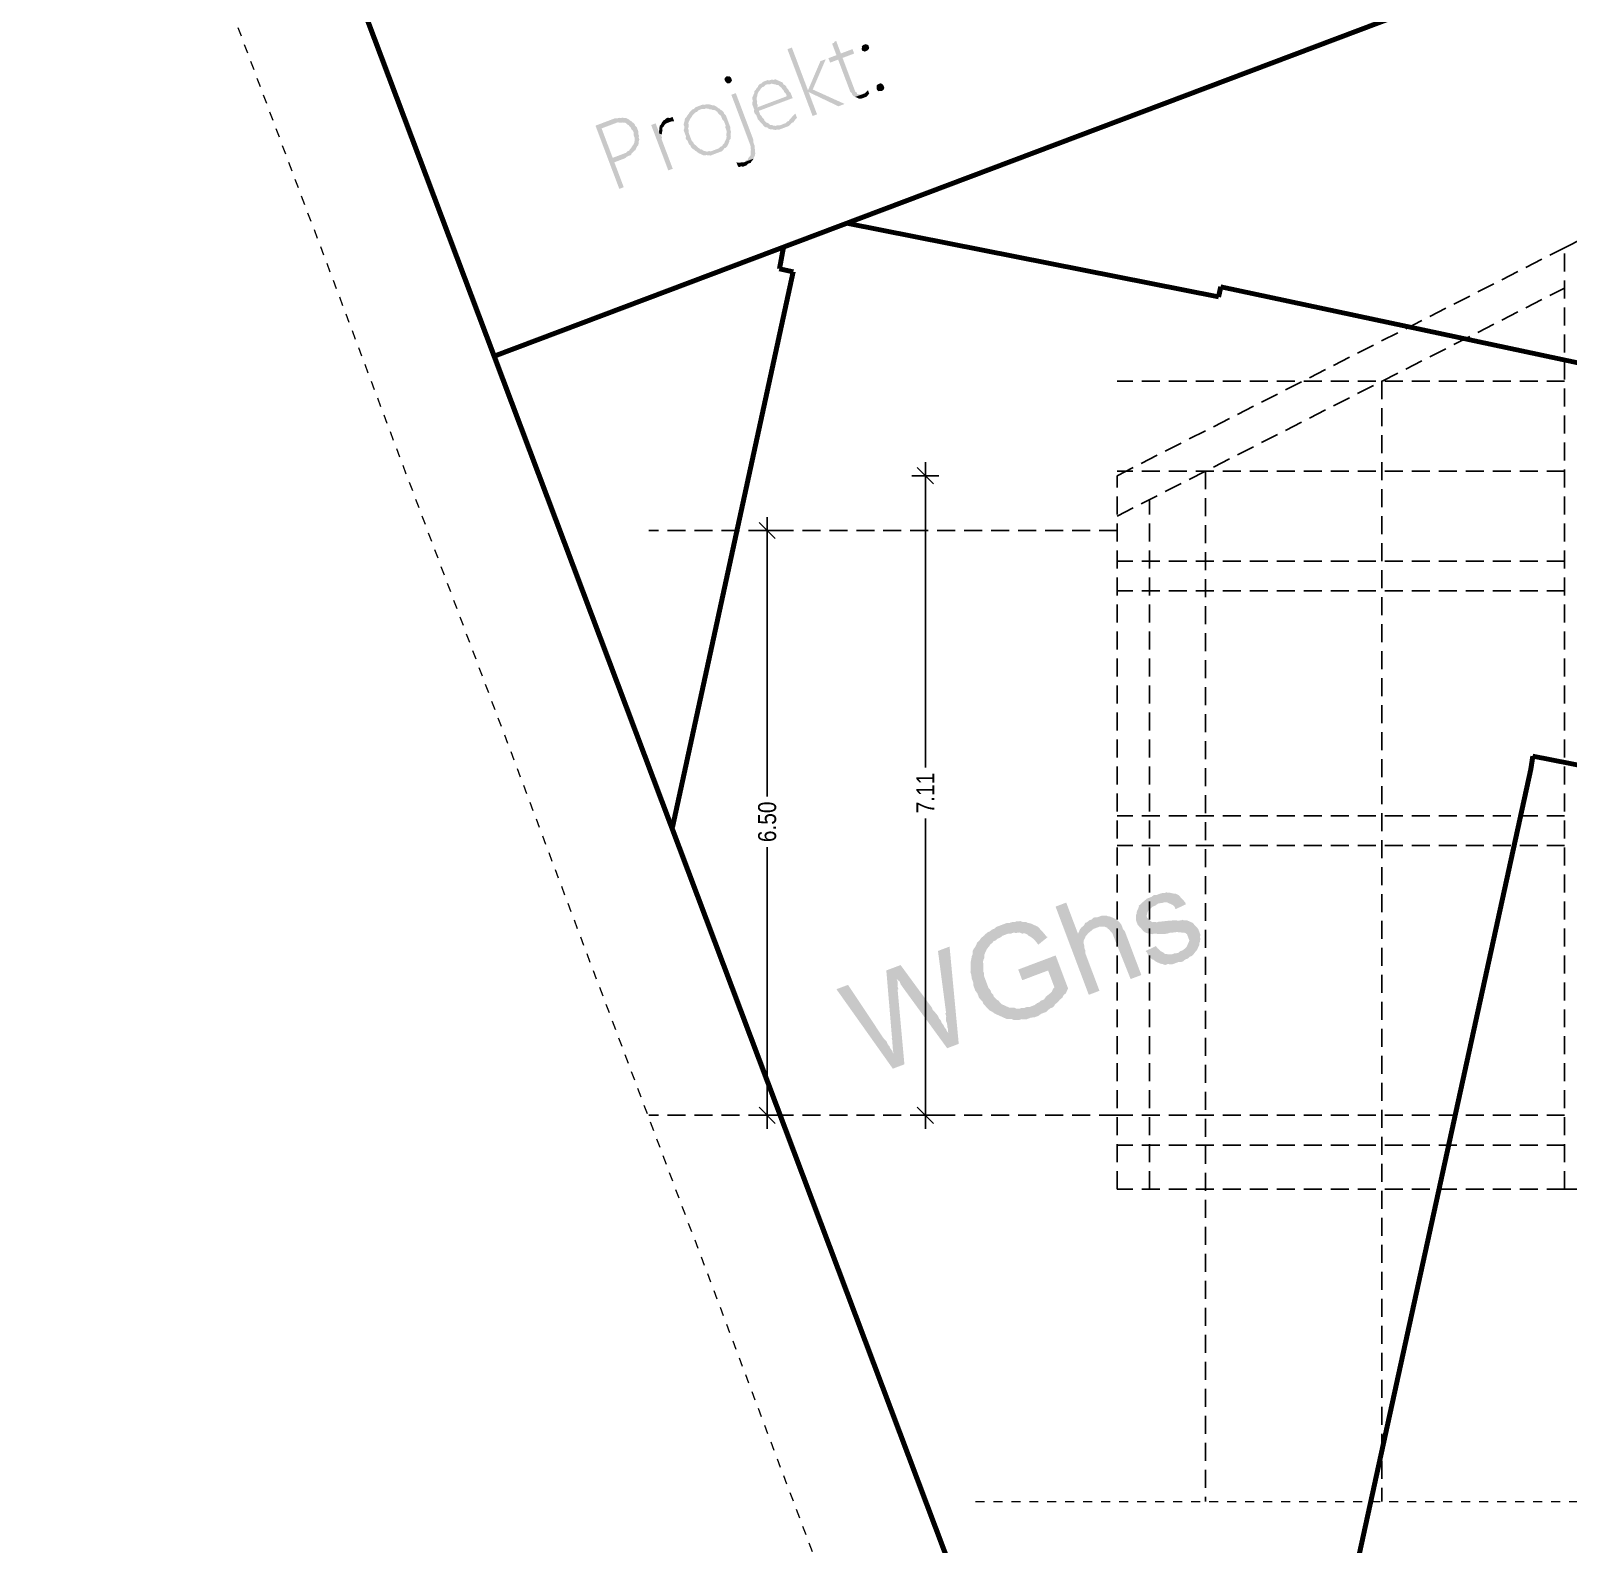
# Model space of a CAD drawing. Header units: metres. Extents: x -47 to 309, y -25 to 105.
# Drawn here: x 104.8 to 121.89, y 51.2 to 68.02 of the extents above; entities that cross this region are included whole.
import ezdxf

# ---------------------------------------------------------------- set-up
doc = ezdxf.new("R2010")
doc.units = ezdxf.units.M
doc.header["$PDMODE"] = 65
for name, pattern in [('AUSGEZOGEN', [0]), ('PUNKT2_S9', [0.001, 0, -0.001]), ('VERDECKT2_S2', [0.27, 0.2, -0.07])]:
    doc.linetypes.add(name, pattern=pattern)
for name, color, linetype, lineweight in [('XR$1$STANDARD_1', 7, 'AUSGEZOGEN', 25), ('XR$2$Allgemein01_1', 7, 'AUSGEZOGEN', 13), ('XR$2$STANDARD_1', 7, 'AUSGEZOGEN', 25)]:
    doc.layers.add(name, color=color, linetype=linetype, lineweight=lineweight)
doc.styles.add('ARIAL', font='arial.ttf')
doc.dimstyles.new('DIMSTYLE_10', dxfattribs={"dimtxt": 0.2, "dimasz": 0.3, "dimexe": 0, "dimexo": 1e-06, "dimgap": 0.1, "dimtad": 0, "dimdec": 1, "dimlfac": 100, "dimrnd": 0.5, "dimzin": 4, "dimdsep": 46, "dimtxsty": 'ARIAL', "dimblk1": 'ALL_ML_STRICH', "dimblk2": 'ALL_ML_STRICH', "dimsah": 1, "dimcen": 0, "dimse1": 1, "dimse2": 1, "dimclrd": 7, "dimclre": 7, "dimclrt": 7, "dimadec": 0, "dimazin": 0, "dimtfac": 1, "dimtdec": 0, "dimtix": 1, "dimtmove": 2, "dimatfit": 3, "dimfxl": 0, "dimtzin": 0, "dimlwd": 0, "dimlwe": 25, "dimarcsym": 0})
doc.dimstyles.new('DIMSTYLE_6', dxfattribs={"dimtxt": 0.2, "dimasz": 0.3, "dimexe": 0, "dimexo": 1e-06, "dimgap": 0.1, "dimtad": 2, "dimdec": 1, "dimlfac": 100, "dimrnd": 0.5, "dimzin": 4, "dimdsep": 46, "dimtxsty": 'ARIAL', "dimblk1": 'ALL_ML_STRICH', "dimblk2": 'ALL_ML_STRICH', "dimsah": 1, "dimcen": 0, "dimse1": 1, "dimse2": 1, "dimclrd": 7, "dimclre": 7, "dimclrt": 7, "dimadec": 0, "dimazin": 0, "dimtfac": 1, "dimtdec": 0, "dimtix": 1, "dimtmove": 2, "dimatfit": 3, "dimfxl": 0, "dimtvp": 1.2, "dimtzin": 0, "dimlwd": 0, "dimlwe": 25, "dimarcsym": 0})
doc.dimstyles.new('DIMSTYLE_7', dxfattribs={"dimtxt": 0.2, "dimasz": 0.3, "dimexe": 0, "dimexo": 1e-06, "dimgap": 0.1, "dimtad": 0, "dimrnd": 0.005, "dimzin": 4, "dimdsep": 46, "dimtxsty": 'ARIAL', "dimblk1": 'ALL_ML_STRICH', "dimblk2": 'ALL_ML_STRICH', "dimsah": 1, "dimcen": 0, "dimse1": 1, "dimse2": 1, "dimclrd": 7, "dimclre": 7, "dimclrt": 7, "dimadec": 0, "dimazin": 0, "dimtfac": 1, "dimtdec": 0, "dimtix": 1, "dimtmove": 2, "dimatfit": 3, "dimfxl": 0, "dimtzin": 0, "dimlwd": 0, "dimlwe": 25, "dimarcsym": 0})
doc.dimstyles.new('DIMSTYLE_9', dxfattribs={"dimtxt": 0.2, "dimasz": 0.3, "dimexe": 0, "dimexo": 1e-06, "dimgap": 0.1, "dimtad": 0, "dimdec": 1, "dimlfac": 100, "dimrnd": 0.5, "dimzin": 4, "dimdsep": 46, "dimtxsty": 'ARIAL', "dimblk1": 'ALL_ML_STRICH', "dimblk2": 'ALL_ML_STRICH', "dimsah": 1, "dimcen": 0, "dimse1": 1, "dimse2": 1, "dimclrd": 7, "dimclre": 7, "dimclrt": 7, "dimadec": 0, "dimazin": 0, "dimtfac": 1, "dimtdec": 0, "dimtix": 1, "dimtmove": 2, "dimatfit": 3, "dimfxl": 0, "dimtvp": 1.2, "dimtzin": 0, "dimlwd": 0, "dimlwe": 25, "dimarcsym": 0})

# ---------------------------------------------------------------- blocks, each defined once
blk = doc.blocks.new('ALL_ML_STRICH')
at = {"color": 0, "linetype": 'ByBlock', "lineweight": -2}
for p, q in [((-1, 0), (0.5, 0)), ((-0.3, -0.3), (0.3, 0.3)), ((0, -0.5), (0, 0.5))]:
    blk.add_line(p, q, dxfattribs=at)
blk = doc.blocks.new('*D27')
at = {"layer": 'DEFPOINTS', "color": 7, "linetype": 'AUSGEZOGEN', "lineweight": 25, "transparency": 33554687}
for p in [(121.853, 55.635), (130.878, 55.143), (132.925, 55.143)]:
    blk.add_point(p, dxfattribs=at)
at = {"layer": 'XR$2$STANDARD_1', "color": 7, "linetype": 'AUSGEZOGEN', "lineweight": -2, "transparency": 33554687}
blk.add_line((132.925, 55.143), (132.925, 55.635), dxfattribs=at)
at = {"layer": 'XR$2$STANDARD_1', "color": 7, "linetype": 'AUSGEZOGEN', "lineweight": 25, "transparency": 33554687, "xscale": 0.3, "yscale": 0.3, "zscale": 0.3}
for p, rotation in [((132.925, 55.635), 90), ((132.925, 55.143), 270)]:
    blk.add_blockref('ALL_ML_STRICH', p, dxfattribs=dict(at, rotation=rotation))
at = {"layer": 'XR$2$STANDARD_1', "color": 7, "linetype": 'AUSGEZOGEN', "lineweight": 25, "transparency": 33554687, "insert": (132.572, 55.381), "char_height": 0.2, "width": 0.66667, "attachment_point": 5, "rotation": 90, "style": 'ARIAL'}
blk.add_mtext('\\W0.83;\\A1;{\\A1;{49\\H0.132000;\\S^ ;}}', dxfattribs=at)
blk = doc.blocks.new('*D28')
at = {"layer": 'DEFPOINTS', "color": 7, "linetype": 'AUSGEZOGEN', "lineweight": 25, "transparency": 33554687}
for p in [(121.853, 55.965), (121.853, 55.635), (132.925, 55.635)]:
    blk.add_point(p, dxfattribs=at)
at = {"layer": 'XR$2$STANDARD_1', "color": 7, "linetype": 'AUSGEZOGEN', "lineweight": -2, "transparency": 33554687}
blk.add_line((132.925, 55.635), (132.925, 55.965), dxfattribs=at)
at = {"layer": 'XR$2$STANDARD_1', "color": 7, "linetype": 'AUSGEZOGEN', "lineweight": 25, "transparency": 33554687, "xscale": 0.3, "yscale": 0.3, "zscale": 0.3}
for p, rotation in [((132.925, 55.965), 90), ((132.925, 55.635), 270)]:
    blk.add_blockref('ALL_ML_STRICH', p, dxfattribs=dict(at, rotation=rotation))
at = {"layer": 'XR$2$STANDARD_1', "color": 7, "linetype": 'AUSGEZOGEN', "lineweight": 25, "transparency": 33554687, "insert": (133.279, 55.792), "char_height": 0.2, "width": 0.66667, "attachment_point": 5, "rotation": 90, "style": 'ARIAL'}
blk.add_mtext('\\W0.83;\\A1;{\\A1;{33\\H0.132000;\\S^ ;}}', dxfattribs=at)
blk = doc.blocks.new('*D29')
at = {"layer": 'DEFPOINTS', "color": 7, "linetype": 'AUSGEZOGEN', "lineweight": 25, "transparency": 33554687}
for p in [(121.853, 58.965), (121.853, 55.965), (132.925, 55.965)]:
    blk.add_point(p, dxfattribs=at)
at = {"layer": 'XR$2$STANDARD_1', "color": 7, "linetype": 'AUSGEZOGEN', "lineweight": -2, "transparency": 33554687}
for p, q in [((132.925, 57.76), (132.925, 58.965)), ((132.925, 55.965), (132.925, 57.194))]:
    blk.add_line(p, q, dxfattribs=at)
at = {"layer": 'XR$2$STANDARD_1', "color": 7, "linetype": 'AUSGEZOGEN', "lineweight": 25, "transparency": 33554687, "xscale": 0.3, "yscale": 0.3, "zscale": 0.3}
for p, rotation in [((132.925, 58.965), 90), ((132.925, 55.965), 270)]:
    blk.add_blockref('ALL_ML_STRICH', p, dxfattribs=dict(at, rotation=rotation))
at = {"layer": 'XR$2$STANDARD_1', "color": 7, "linetype": 'AUSGEZOGEN', "lineweight": 25, "transparency": 33554687, "insert": (132.925, 57.477), "char_height": 0.2, "width": 0.66667, "attachment_point": 5, "rotation": 90, "style": 'ARIAL'}
blk.add_mtext('\\W0.83;\\A1;{\\A1;{3.00\\H0.132000;\\S^ ;}}', dxfattribs=at)
blk = doc.blocks.new('*D30')
at = {"layer": 'DEFPOINTS', "color": 7, "linetype": 'AUSGEZOGEN', "lineweight": 25, "transparency": 33554687}
for p in [(121.853, 59.295), (121.853, 58.965), (132.925, 58.965)]:
    blk.add_point(p, dxfattribs=at)
at = {"layer": 'XR$2$STANDARD_1', "color": 7, "linetype": 'AUSGEZOGEN', "lineweight": -2, "transparency": 33554687}
blk.add_line((132.925, 58.965), (132.925, 59.295), dxfattribs=at)
at = {"layer": 'XR$2$STANDARD_1', "color": 7, "linetype": 'AUSGEZOGEN', "lineweight": 25, "transparency": 33554687, "xscale": 0.3, "yscale": 0.3, "zscale": 0.3}
for p, rotation in [((132.925, 59.295), 90), ((132.925, 58.965), 270)]:
    blk.add_blockref('ALL_ML_STRICH', p, dxfattribs=dict(at, rotation=rotation))
at = {"layer": 'XR$2$STANDARD_1', "color": 7, "linetype": 'AUSGEZOGEN', "lineweight": 25, "transparency": 33554687, "insert": (132.571, 59.122), "char_height": 0.2, "width": 0.66667, "attachment_point": 5, "rotation": 90, "style": 'ARIAL'}
blk.add_mtext('\\W0.83;\\A1;{\\A1;{33\\H0.132000;\\S^ ;}}', dxfattribs=at)
blk = doc.blocks.new('*D31')
at = {"layer": 'DEFPOINTS', "color": 7, "linetype": 'AUSGEZOGEN', "lineweight": 25, "transparency": 33554687}
for p in [(121.853, 61.795), (121.853, 59.295), (132.925, 59.295)]:
    blk.add_point(p, dxfattribs=at)
at = {"layer": 'XR$2$STANDARD_1', "color": 7, "linetype": 'AUSGEZOGEN', "lineweight": -2, "transparency": 33554687}
for p, q in [((132.925, 60.84), (132.925, 61.795)), ((132.925, 59.295), (132.925, 60.274))]:
    blk.add_line(p, q, dxfattribs=at)
at = {"layer": 'XR$2$STANDARD_1', "color": 7, "linetype": 'AUSGEZOGEN', "lineweight": 25, "transparency": 33554687, "xscale": 0.3, "yscale": 0.3, "zscale": 0.3}
for p, rotation in [((132.925, 61.795), 90), ((132.925, 59.295), 270)]:
    blk.add_blockref('ALL_ML_STRICH', p, dxfattribs=dict(at, rotation=rotation))
at = {"layer": 'XR$2$STANDARD_1', "color": 7, "linetype": 'AUSGEZOGEN', "lineweight": 25, "transparency": 33554687, "insert": (132.925, 60.557), "char_height": 0.2, "width": 0.66667, "attachment_point": 5, "rotation": 90, "style": 'ARIAL'}
blk.add_mtext('\\W0.83;\\A1;{\\A1;{2.50\\H0.132000;\\S^ ;}}', dxfattribs=at)
blk = doc.blocks.new('*D32')
at = {"layer": 'DEFPOINTS', "color": 7, "linetype": 'AUSGEZOGEN', "lineweight": 25, "transparency": 33554687}
for p in [(121.853, 62.125), (121.853, 61.795), (132.925, 61.795)]:
    blk.add_point(p, dxfattribs=at)
at = {"layer": 'XR$2$STANDARD_1', "color": 7, "linetype": 'AUSGEZOGEN', "lineweight": -2, "transparency": 33554687}
blk.add_line((132.925, 61.795), (132.925, 62.125), dxfattribs=at)
at = {"layer": 'XR$2$STANDARD_1', "color": 7, "linetype": 'AUSGEZOGEN', "lineweight": 25, "transparency": 33554687, "xscale": 0.3, "yscale": 0.3, "zscale": 0.3}
for p, rotation in [((132.925, 62.125), 90), ((132.925, 61.795), 270)]:
    blk.add_blockref('ALL_ML_STRICH', p, dxfattribs=dict(at, rotation=rotation))
at = {"layer": 'XR$2$STANDARD_1', "color": 7, "linetype": 'AUSGEZOGEN', "lineweight": 25, "transparency": 33554687, "insert": (132.571, 61.952), "char_height": 0.2, "width": 0.66667, "attachment_point": 5, "rotation": 90, "style": 'ARIAL'}
blk.add_mtext('\\W0.83;\\A1;{\\A1;{33\\H0.132000;\\S^ ;}}', dxfattribs=at)
blk = doc.blocks.new('*D33')
at = {"layer": 'DEFPOINTS', "color": 7, "linetype": 'AUSGEZOGEN', "lineweight": 25, "transparency": 33554687}
for p in [(130.878, 63.074), (121.853, 62.125), (132.925, 62.125)]:
    blk.add_point(p, dxfattribs=at)
at = {"layer": 'XR$2$STANDARD_1', "color": 7, "linetype": 'AUSGEZOGEN', "lineweight": -2, "transparency": 33554687}
for p, q in [((132.925, 62.874), (132.925, 63.074)), ((132.925, 62.125), (132.925, 62.308))]:
    blk.add_line(p, q, dxfattribs=at)
at = {"layer": 'XR$2$STANDARD_1', "color": 7, "linetype": 'AUSGEZOGEN', "lineweight": 25, "transparency": 33554687, "xscale": 0.3, "yscale": 0.3, "zscale": 0.3}
for p, rotation in [((132.925, 63.074), 90), ((132.925, 62.125), 270)]:
    blk.add_blockref('ALL_ML_STRICH', p, dxfattribs=dict(at, rotation=rotation))
at = {"layer": 'XR$2$STANDARD_1', "color": 7, "linetype": 'AUSGEZOGEN', "lineweight": 25, "transparency": 33554687, "insert": (132.925, 62.591), "char_height": 0.2, "width": 0.66667, "attachment_point": 5, "rotation": 90, "style": 'ARIAL'}
blk.add_mtext('\\W0.83;\\A1;{\\A1;{95\\H0.132000;\\S^ ;}}', dxfattribs=at)
blk = doc.blocks.new('*D34')
at = {"layer": 'DEFPOINTS', "color": 7, "linetype": 'AUSGEZOGEN', "lineweight": 25, "transparency": 33554687}
for p in [(130.878, 63.074), (121.853, 55.143), (135.726, 55.143)]:
    blk.add_point(p, dxfattribs=at)
at = {"layer": 'XR$2$STANDARD_1', "color": 7, "linetype": 'AUSGEZOGEN', "lineweight": -2, "transparency": 33554687}
for p, q in [((135.726, 59.404), (135.726, 63.074)), ((135.726, 55.143), (135.726, 58.837))]:
    blk.add_line(p, q, dxfattribs=at)
at = {"layer": 'XR$2$STANDARD_1', "color": 7, "linetype": 'AUSGEZOGEN', "lineweight": 25, "transparency": 33554687, "xscale": 0.3, "yscale": 0.3, "zscale": 0.3}
for p, rotation in [((135.726, 63.074), 90), ((135.726, 55.143), 270)]:
    blk.add_blockref('ALL_ML_STRICH', p, dxfattribs=dict(at, rotation=rotation))
at = {"layer": 'XR$2$STANDARD_1', "color": 7, "linetype": 'AUSGEZOGEN', "lineweight": 25, "transparency": 33554687, "insert": (135.726, 59.12), "char_height": 0.2, "width": 0.66667, "attachment_point": 5, "rotation": 90, "style": 'ARIAL'}
blk.add_mtext('\\W0.83;\\A1;{\\A1;{7.93\\H0.132000;\\S^ ;}}', dxfattribs=at)
blk = doc.blocks.new('*D35')
at = {"layer": 'DEFPOINTS', "color": 7, "linetype": 'AUSGEZOGEN', "lineweight": 25, "transparency": 33554687}
for p in [(111.669, 62.465), (111.669, 55.965), (112.987, 55.965)]:
    blk.add_point(p, dxfattribs=at)
at = {"layer": 'XR$2$STANDARD_1', "color": 7, "linetype": 'AUSGEZOGEN', "lineweight": -2, "transparency": 33554687}
for p, q in [((112.987, 59.51), (112.987, 62.465)), ((112.987, 55.965), (112.987, 58.944))]:
    blk.add_line(p, q, dxfattribs=at)
at = {"layer": 'XR$2$STANDARD_1', "color": 7, "linetype": 'AUSGEZOGEN', "lineweight": 25, "transparency": 33554687, "xscale": 0.3, "yscale": 0.3, "zscale": 0.3}
for p, rotation in [((112.987, 62.465), 90), ((112.987, 55.965), 270)]:
    blk.add_blockref('ALL_ML_STRICH', p, dxfattribs=dict(at, rotation=rotation))
at = {"layer": 'XR$2$STANDARD_1', "color": 7, "linetype": 'AUSGEZOGEN', "lineweight": 25, "transparency": 33554687, "insert": (112.987, 59.227), "char_height": 0.2, "width": 0.66667, "attachment_point": 5, "rotation": 90, "style": 'ARIAL'}
blk.add_mtext('\\W0.83;\\A1;{\\A1;{6.50\\H0.132000;\\S^ ;}}', dxfattribs=at)
blk = doc.blocks.new('*D36')
at = {"layer": 'DEFPOINTS', "color": 7, "linetype": 'AUSGEZOGEN', "lineweight": 25, "transparency": 33554687}
for p in [(116.878, 63.074), (111.669, 55.965), (114.745, 55.965)]:
    blk.add_point(p, dxfattribs=at)
at = {"layer": 'XR$2$STANDARD_1', "color": 7, "linetype": 'AUSGEZOGEN', "lineweight": -2, "transparency": 33554687}
for p, q in [((114.745, 59.831), (114.745, 63.074)), ((114.745, 55.965), (114.745, 59.264))]:
    blk.add_line(p, q, dxfattribs=at)
at = {"layer": 'XR$2$STANDARD_1', "color": 7, "linetype": 'AUSGEZOGEN', "lineweight": 25, "transparency": 33554687, "xscale": 0.3, "yscale": 0.3, "zscale": 0.3}
for p, rotation in [((114.745, 63.074), 90), ((114.745, 55.965), 270)]:
    blk.add_blockref('ALL_ML_STRICH', p, dxfattribs=dict(at, rotation=rotation))
at = {"layer": 'XR$2$STANDARD_1', "color": 7, "linetype": 'AUSGEZOGEN', "lineweight": 25, "transparency": 33554687, "insert": (114.745, 59.547), "char_height": 0.2, "width": 0.66667, "attachment_point": 5, "rotation": 90, "style": 'ARIAL'}
blk.add_mtext('\\W0.83;\\A1;{\\A1;{7.11\\H0.132000;\\S^ ;}}', dxfattribs=at)

msp = doc.modelspace()

# ---------------------------------------------------------------- hatches: boundary and pattern name
at = {"layer": 'XR$1$STANDARD_1', "linetype": 'AUSGEZOGEN', "lineweight": 140, "transparency": 33554687}
h = msp.add_hatch(color=7, dxfattribs=at)
h.set_gradient(color2=(0, 0, 0), one_color=1)
h.paths.add_polyline_path([(113.7538, 67.906), (113.734, 67.8985), (113.7278, 67.8849), (113.708, 67.8774), (113.7566, 67.7487), (113.6674, 67.7151), (113.6861, 67.6656), (113.7752, 67.6992), (113.9096, 67.3427), (113.927, 67.3266), (113.9344, 67.3068), (113.9518, 67.2907), (113.9654, 67.2845), (114.0545, 67.3181), (114.0248, 67.3069), (114.0112, 67.3131), (113.9877, 67.3155), (113.9802, 67.3353), (113.9666, 67.3415), (113.8247, 67.7178), (113.9535, 67.7663), (113.9348, 67.8159), (113.8061, 67.7673)], flags=0)
h = msp.add_hatch(color=7, dxfattribs=at)
h.set_gradient(color2=(0, 0, 0), one_color=1)
h.paths.add_polyline_path([(114.0636, 67.8644), (114.0536, 67.8606), (114.0376, 67.8433), (114.0413, 67.8334), (114.0351, 67.8197), (114.0426, 67.7999), (114.0562, 67.7938), (114.0699, 67.7876), (114.0996, 67.7988), (114.1157, 67.8162), (114.1218, 67.8298), (114.1106, 67.8595), (114.097, 67.8657), (114.0834, 67.8718)], flags=0)
h = msp.add_hatch(color=7, dxfattribs=at)
h.set_gradient(color2=(0, 0, 0), one_color=1)
h.paths.add_polyline_path([(113.261, 67.8333), (113.2114, 67.8147), (113.4914, 67.0719), (113.5409, 67.0906), (113.4476, 67.3382), (113.4934, 67.3667), (113.4401, 67.358)], flags=0)
h = msp.add_hatch(color=7, dxfattribs=at)
h.set_gradient(color2=(0, 0, 0), one_color=1)
h.paths.add_polyline_path([(113.6377, 67.7039), (113.5783, 67.6815), (113.4401, 67.358), (113.4934, 67.3667)], flags=0)
h = msp.add_hatch(color=7, dxfattribs=at)
h.set_gradient(color2=(0, 0, 0), one_color=1)
h.paths.add_polyline_path([(112.5332, 67.5138), (112.5171, 67.4964), (112.5109, 67.4828), (112.5221, 67.4531), (112.5395, 67.437), (112.563, 67.4346), (112.5729, 67.4383), (112.589, 67.4557), (112.5952, 67.4693), (112.584, 67.499), (112.5666, 67.5151), (112.5567, 67.5113)], flags=0)
h = msp.add_hatch(color=7, dxfattribs=at)
h.set_gradient(color2=(0, 0, 0), one_color=1)
h.paths.add_polyline_path([(112.8666, 67.3793), (112.8604, 67.3657), (112.8443, 67.3483), (112.8419, 67.3248), (112.8296, 67.2975), (112.8234, 67.2839), (112.821, 67.2603), (112.8284, 67.2405), (112.8223, 67.2269), (112.8198, 67.2034), (112.8422, 67.1439), (112.8398, 67.1204), (112.8472, 67.1006), (112.8646, 67.0845), (112.8833, 67.035), (112.9006, 67.0189), (112.9044, 67.009), (112.9217, 66.993), (112.9391, 66.9769), (112.9428, 66.967), (112.9602, 66.9509), (112.9738, 66.9447), (112.9837, 66.9485), (113.0011, 66.9324), (113.0147, 66.9262), (113.1534, 66.9785), (113.1237, 66.9673), (113.1001, 66.9697), (113.0803, 66.9623), (113.0568, 66.9647), (113.0432, 66.9709), (113.0196, 66.9733), (113.0023, 66.9894), (112.9886, 66.9955), (112.975, 67.0017), (112.9576, 67.0178), (112.9502, 67.0376), (112.9328, 67.0537), (112.9291, 67.0636), (112.908, 67.0895), (112.893, 67.1292), (113.2693, 67.271), (113.2544, 67.3106), (112.8781, 67.1688), (112.8805, 67.1923), (112.8731, 67.2121), (112.8755, 67.2356), (112.868, 67.2555), (112.8705, 67.279), (112.8766, 67.2926), (112.8791, 67.3162), (112.8853, 67.3298), (112.8914, 67.3434), (112.9075, 67.3608), (112.9137, 67.3744), (112.9297, 67.3918), (112.9495, 67.3993), (112.9656, 67.4166), (112.9854, 67.4241)], flags=0)
h = msp.add_hatch(color=7, dxfattribs=at)
h.set_gradient(color2=(0, 0, 0), one_color=1)
h.paths.add_polyline_path([(112.9705, 67.4637), (112.9408, 67.4525), (112.9247, 67.4352), (112.9049, 67.4277), (112.8888, 67.4103), (112.8827, 67.3967), (112.8666, 67.3793), (112.9854, 67.4241), (113.0189, 67.4254), (113.0387, 67.4329), (113.0523, 67.4267), (113.0758, 67.4243), (113.0895, 67.4181), (113.113, 67.4156), (113.1168, 67.4057), (113.1304, 67.3996), (113.1478, 67.3835), (113.1515, 67.3736), (113.1689, 67.3575), (113.1763, 67.3377), (113.1937, 67.3216), (113.2049, 67.2919), (112.8781, 67.1688), (113.2544, 67.3106), (113.2469, 67.3304), (113.2296, 67.3465), (113.2221, 67.3663), (113.2047, 67.3824), (113.1973, 67.4022), (113.1799, 67.4182), (113.1663, 67.4244), (113.1588, 67.4442), (113.1452, 67.4504), (113.1315, 67.4566), (113.1179, 67.4627), (113.0906, 67.4751), (113.077, 67.4812), (113.0572, 67.4738), (113.0336, 67.4762), (113.0138, 67.4687), (112.9903, 67.4712)], flags=0)
h = msp.add_hatch(color=7, dxfattribs=at)
h.set_gradient(color2=(0, 0, 0), one_color=1)
h.paths.add_polyline_path([(113.4934, 67.3667), (113.4476, 67.3382), (113.7786, 67.1802), (113.8479, 67.2063)], flags=0)
h = msp.add_hatch(color=7, dxfattribs=at)
h.set_gradient(color2=(0, 0, 0), one_color=1)
h.paths.add_polyline_path([(114.1065, 67.3603), (114.0904, 67.343), (114.0744, 67.3256), (113.9654, 67.2845), (113.9791, 67.2784), (113.9927, 67.2722), (114.0063, 67.266), (114.0299, 67.2636), (114.0893, 67.286), (114.1054, 67.3033), (114.1214, 67.3207)], flags=0)
h = msp.add_hatch(color=7, dxfattribs=at)
h.set_gradient(color2=(0, 0, 0), one_color=1)
h.paths.add_polyline_path([(114.2278, 67.4286), (114.2179, 67.4249), (114.2018, 67.4075), (114.2055, 67.3976), (114.2031, 67.3741), (114.2068, 67.3642), (114.2242, 67.3481), (114.2341, 67.3519), (114.2576, 67.3494), (114.2675, 67.3532), (114.2836, 67.3705), (114.2898, 67.3842), (114.2786, 67.4139), (114.2612, 67.4299), (114.2476, 67.4361)], flags=0)
h = msp.add_hatch(color=7, dxfattribs=at)
h.set_gradient(color2=(0, 0, 0), one_color=1)
h.paths.add_polyline_path([(112.2278, 67.1838), (112.1882, 67.1689), (112.1721, 67.1515), (112.1523, 67.144), (112.1362, 67.1267), (112.1201, 67.1093), (112.114, 67.0957), (112.0979, 67.0783), (112.0917, 67.0647), (112.0757, 67.0473), (112.0695, 67.0336), (112.067, 67.0101), (112.0609, 66.9965), (112.0584, 66.9729), (112.0659, 66.9531), (112.0635, 66.9296), (112.0573, 66.916), (112.0834, 66.8466), (112.081, 66.8231), (112.0847, 66.8132), (112.1021, 66.7971), (112.117, 66.7575), (112.1344, 66.7414), (112.1418, 66.7216), (112.1592, 66.7056), (112.1728, 66.6994), (112.1902, 66.6833), (112.2039, 66.6771), (112.2212, 66.6611), (112.2349, 66.6549), (112.2621, 66.6426), (112.2758, 66.6364), (112.4107, 66.6985), (112.3612, 66.6799), (112.3376, 66.6823), (112.3178, 66.6749), (112.3042, 66.681), (112.2806, 66.6835), (112.2633, 66.6995), (112.2397, 66.702), (112.236, 66.7119), (112.2224, 66.718), (112.205, 66.7341), (112.1876, 66.7502), (112.1703, 66.7663), (112.1665, 66.7762), (112.1454, 66.8021), (112.1118, 66.8913), (112.1143, 66.9148), (112.1068, 66.9346), (112.113, 66.9483), (112.1154, 66.9718), (112.108, 66.9916), (112.1141, 67.0052), (112.1265, 67.0325), (112.1326, 67.0461), (112.1487, 67.0635), (112.1549, 67.0771), (112.171, 67.0945), (112.187, 67.1119), (112.2068, 67.1193), (112.2229, 67.1367), (112.3714, 67.1927), (112.3578, 67.1989), (112.3343, 67.2013), (112.3107, 67.2037), (112.2909, 67.1963), (112.2674, 67.1987), (112.2476, 67.1913)], flags=0)
h = msp.add_hatch(color=7, dxfattribs=at)
h.set_gradient(color2=(0, 0, 0), one_color=1)
h.paths.add_polyline_path([(112.3714, 67.1927), (112.2427, 67.1442), (112.2625, 67.1516), (112.2861, 67.1492), (112.3059, 67.1567), (112.3294, 67.1542), (112.343, 67.1481), (112.3666, 67.1456), (112.3802, 67.1394), (112.4037, 67.137), (112.4174, 67.1308), (112.4347, 67.1148), (112.4385, 67.1049), (112.4558, 67.0888), (112.4732, 67.0727), (112.4881, 67.0331), (112.5055, 67.017), (112.5242, 66.9675), (112.5217, 66.944), (112.5367, 66.9044), (112.5342, 66.8808), (112.5318, 66.8573), (112.5355, 66.8474), (112.5331, 66.8239), (112.5269, 66.8102), (112.5146, 66.7829), (112.5084, 66.7693), (112.4923, 66.7519), (112.4862, 66.7383), (112.4664, 66.7308), (112.4503, 66.7135), (112.4107, 66.6985), (112.2758, 66.6364), (112.2993, 66.634), (112.3092, 66.6377), (112.3327, 66.6352), (112.3563, 66.6328), (112.4157, 66.6552), (112.485, 66.6813), (112.5011, 66.6987), (112.5073, 66.7123), (112.5271, 66.7198), (112.5431, 66.7372), (112.5493, 66.7508), (112.5616, 66.7781), (112.5678, 66.7917), (112.5641, 66.8016), (112.5802, 66.819), (112.5826, 66.8425), (112.5789, 66.8524), (112.5813, 66.876), (112.5837, 66.8995), (112.5763, 66.9193), (112.5787, 66.9428), (112.5265, 67.0815), (112.5091, 67.0976), (112.5016, 67.1174), (112.4843, 67.1334), (112.4706, 67.1396), (112.4533, 67.1557), (112.4396, 67.1618), (112.4223, 67.1779), (112.4086, 67.1841), (112.395, 67.1903)], flags=0)
h = msp.add_hatch(color=7, dxfattribs=at)
h.set_gradient(color2=(0, 0, 0), one_color=1)
h.paths.add_polyline_path([(112.6375, 67.3269), (112.588, 67.3083), (112.8008, 66.7438), (112.8021, 66.7103), (112.8058, 66.7004), (112.8034, 66.6769), (112.8009, 66.6534), (112.8046, 66.6435), (112.7985, 66.6298), (112.7824, 66.6125), (112.7762, 66.5988), (112.7701, 66.5852), (112.7503, 66.5777), (112.7441, 66.5641), (112.7243, 66.5566), (112.8332, 66.5977), (112.8394, 66.6113), (112.8456, 66.6249), (112.8517, 66.6386), (112.8542, 66.6621), (112.8504, 66.672), (112.8529, 66.6956), (112.8454, 66.7154), (112.8478, 66.7389), (112.8329, 66.7785), (112.8316, 66.812), (112.8242, 66.8318)], flags=0)
h = msp.add_hatch(color=7, dxfattribs=at)
h.set_gradient(color2=(0, 0, 0), one_color=1)
h.paths.add_polyline_path([(111.2458, 67.0286), (111.0774, 66.9651), (111.3424, 66.262), (111.392, 66.2807), (111.2875, 66.5579), (111.4063, 66.6027), (111.4323, 66.6238), (111.4719, 66.6388), (111.478, 66.6524), (111.4941, 66.6698), (111.5102, 66.6871), (111.5201, 66.6909), (111.2688, 66.6075), (111.1456, 66.9343), (111.2546, 66.9753), (111.4192, 67.0487), (111.3956, 67.0511), (111.3721, 67.0535), (111.3622, 67.0498), (111.3387, 67.0523), (111.3189, 67.0448), (111.2953, 67.0472), (111.2755, 67.0398)], flags=0)
h = msp.add_hatch(color=7, dxfattribs=at)
h.set_gradient(color2=(0, 0, 0), one_color=1)
h.paths.add_polyline_path([(111.4192, 67.0487), (111.2546, 66.9753), (111.3239, 67.0014), (111.3474, 66.999), (111.371, 66.9966), (111.3809, 67.0003), (111.4044, 66.9979), (111.418, 66.9917), (111.4354, 66.9756), (111.449, 66.9694), (111.4528, 66.9595), (111.4701, 66.9435), (111.4776, 66.9237), (111.495, 66.9076), (111.5024, 66.8878), (111.5, 66.8642), (111.5149, 66.8246), (111.5125, 66.8011), (111.51, 66.7776), (111.5039, 66.7639), (111.4977, 66.7503), (111.4816, 66.7329), (111.4755, 66.7193), (111.4594, 66.7019), (111.4532, 66.6883), (111.4334, 66.6808), (111.4173, 66.6634), (111.2688, 66.6075), (111.5201, 66.6909), (111.5324, 66.7181), (111.5386, 66.7318), (111.5547, 66.7491), (111.5571, 66.7727), (111.5596, 66.7962), (111.5657, 66.8099), (111.5583, 66.8297), (111.5607, 66.8532), (111.5532, 66.873), (111.5557, 66.8965), (111.537, 66.9461), (111.5196, 66.9621), (111.5122, 66.9819), (111.4948, 66.998), (111.4774, 67.0141), (111.4638, 67.0203), (111.4464, 67.0363), (111.4328, 67.0425)], flags=0)
h = msp.add_hatch(color=7, dxfattribs=at)
h.set_gradient(color2=(0, 0, 0), one_color=1)
h.paths.add_polyline_path([(111.8812, 67.0532), (111.8614, 67.0457), (111.8453, 67.0283), (111.8354, 67.0246), (111.8193, 67.0072), (111.807, 66.98), (111.8998, 67.0036), (111.9295, 67.0148), (111.9531, 67.0124), (111.9344, 67.0619), (111.9047, 67.0507)], flags=0)
h = msp.add_hatch(color=7, dxfattribs=at)
h.set_gradient(color2=(0, 0, 0), one_color=1)
h.paths.add_polyline_path([(113.2993, 67.1013), (113.2833, 67.084), (113.2672, 67.0666), (113.2511, 67.0492), (113.235, 67.0319), (113.2289, 67.0182), (113.2091, 67.0108), (113.193, 66.9934), (113.0147, 66.9262), (113.0383, 66.9238), (113.0618, 66.9213), (113.0755, 66.9152), (113.0953, 66.9226), (113.1188, 66.9202), (113.2277, 66.9613), (113.2438, 66.9786), (113.2599, 66.996), (113.2797, 67.0035), (113.2859, 67.0171), (113.3019, 67.0345), (113.318, 67.0518)], flags=0)
h = msp.add_hatch(color=7, dxfattribs=at)
h.set_gradient(color2=(0, 0, 0), one_color=1)
h.paths.add_polyline_path([(111.7463, 66.991), (111.6968, 66.9723), (111.8871, 66.4673), (111.9366, 66.4859), (111.8135, 66.8127), (111.8159, 66.8363), (111.8084, 66.8561), (111.8146, 66.8697), (111.7911, 66.8722)], flags=0)
h = msp.add_hatch(color=7, dxfattribs=at)
h.set_gradient(color2=(0, 0, 0), one_color=1)
h.paths.add_polyline_path([(111.807, 66.98), (111.7909, 66.9626), (111.7885, 66.939), (111.786, 66.9155), (111.7836, 66.892), (111.7911, 66.8722), (111.8146, 66.8697), (111.817, 66.8933), (111.8232, 66.9069), (111.8195, 66.9168), (111.8219, 66.9403), (111.838, 66.9577), (111.8442, 66.9713), (111.8602, 66.9887), (111.8998, 67.0036)], flags=0)
h = msp.add_hatch(color=7, dxfattribs=at)
h.set_gradient(color2=(0, 0, 0), one_color=1)
h.paths.add_polyline_path([(112.6438, 66.5602), (112.6624, 66.5107), (112.6761, 66.5045), (112.6959, 66.512), (112.7194, 66.5095), (112.7392, 66.517), (112.759, 66.5245), (112.7751, 66.5418), (112.8048, 66.553), (112.811, 66.5667), (112.827, 66.584), (112.8332, 66.5977), (112.7243, 66.5566), (112.7007, 66.5591), (112.6809, 66.5516), (112.6574, 66.554)], flags=0)
h = msp.add_hatch(color=7, dxfattribs=at)
h.set_gradient(color2=(0, 0, 0), one_color=1)
h.paths.add_polyline_path([(116.3114, 58.3294), (116.1926, 58.2846), (116.5621, 57.3042), (116.6809, 57.349), (116.5242, 57.7649), (116.5229, 57.7983), (116.5117, 57.828), (116.5104, 57.8615), (116.5029, 57.8813), (116.5054, 57.9048), (116.5177, 57.9321), (116.5301, 57.9594), (116.5461, 57.9767), (116.5622, 57.9941), (116.5882, 58.0152), (116.6142, 58.0363), (116.634, 58.0438), (116.4421, 57.9828)], flags=0)
h = msp.add_hatch(color=7, dxfattribs=at)
h.set_gradient(color2=(0, 0, 0), one_color=1)
h.paths.add_polyline_path([(117.0957, 58.2291), (117.0932, 58.2056), (117.0871, 58.1919), (117.0883, 58.1585), (117.0859, 58.1349), (117.1046, 58.0854), (117.1257, 58.0594), (117.143, 58.0434), (117.1641, 58.0174), (117.1815, 58.0013), (117.2088, 57.989), (117.2323, 57.9865), (117.2695, 57.9779), (117.2893, 57.9854), (117.3128, 57.983), (117.3364, 57.9805), (117.3698, 57.9818), (117.3934, 57.9794), (117.4367, 57.9844), (117.4664, 57.9956), (117.4998, 57.9969), (117.5432, 58.0019), (117.5667, 57.9995), (117.5903, 57.997), (117.6138, 57.9946), (117.6373, 57.9922), (117.6547, 57.9761), (117.6808, 57.9068), (117.6685, 57.8795), (117.6562, 57.8522), (117.65, 57.8386), (117.6339, 57.8212), (117.6079, 57.8001), (117.5782, 57.7889), (117.5522, 57.7678), (117.3047, 57.6745), (117.3319, 57.6622), (117.3592, 57.6498), (117.3828, 57.6474), (117.41, 57.6351), (117.4397, 57.6463), (117.4633, 57.6438), (117.4967, 57.6451), (117.5561, 57.6675), (117.5896, 57.6688), (117.6094, 57.6763), (117.6354, 57.6974), (117.6651, 57.7086), (117.6811, 57.7259), (117.7108, 57.7371), (117.7269, 57.7545), (117.7492, 57.7855), (117.7652, 57.8029), (117.7776, 57.8301), (117.7899, 57.8574), (117.7924, 57.881), (117.7985, 57.8946), (117.801, 57.9181), (117.7997, 57.9516), (117.8021, 57.9751), (117.7797, 58.0345), (117.7586, 58.0605), (117.7412, 58.0766), (117.7201, 58.1025), (117.7065, 58.1087), (117.6792, 58.1211), (117.652, 58.1334), (117.6185, 58.1321), (117.6049, 58.1383), (117.5851, 58.1308), (117.5516, 58.1295), (117.5281, 58.132), (117.4947, 58.1307), (117.4612, 58.1294), (117.4179, 58.1243), (117.3745, 58.1193), (117.3411, 58.118), (117.3213, 58.1106), (117.2978, 58.113), (117.2643, 58.1117), (117.2469, 58.1278), (117.2296, 58.1438), (117.2122, 58.1599), (117.2047, 58.1797), (117.2134, 58.2169), (117.2257, 58.2442), (117.2356, 58.2479), (117.2517, 58.2653), (117.2677, 58.2826), (117.2975, 58.2938), (117.3333, 58.3187)], flags=0)
h = msp.add_hatch(color=7, dxfattribs=at)
h.set_gradient(color2=(0, 0, 0), one_color=1)
h.paths.add_polyline_path([(117.2861, 58.414), (117.2601, 58.3929), (117.2106, 58.3742), (117.1846, 58.3531), (117.1587, 58.332), (117.1426, 58.3146), (117.1166, 58.2935), (117.1203, 58.2836), (117.108, 58.2564), (117.0957, 58.2291), (117.3432, 58.3224), (117.3767, 58.3237), (117.3965, 58.3312), (117.4299, 58.3325), (117.4572, 58.3201), (117.4708, 58.3139), (117.4981, 58.3016), (117.5155, 58.2855), (117.5267, 58.2558), (117.6418, 58.3105), (117.6343, 58.3303), (117.6132, 58.3563), (117.5958, 58.3724), (117.5747, 58.3983), (117.5574, 58.4144), (117.5301, 58.4268), (117.5066, 58.4292), (117.4694, 58.4378), (117.4458, 58.4402), (117.4223, 58.4427), (117.4025, 58.4352), (117.3691, 58.4339), (117.3195, 58.4153)], flags=0)
h = msp.add_hatch(color=7, dxfattribs=at)
h.set_gradient(color2=(0, 0, 0), one_color=1)
h.paths.add_polyline_path([(115.591, 58.0804), (115.5315, 58.058), (115.5155, 58.0407), (115.4858, 58.0295), (115.4598, 58.0084), (115.44, 58.0009), (115.414, 57.9798), (115.3979, 57.9624), (115.372, 57.9413), (115.3559, 57.924), (115.3497, 57.9103), (115.3237, 57.8892), (115.3114, 57.862), (115.2991, 57.8347), (115.283, 57.8173), (115.2706, 57.7901), (115.2719, 57.7566), (115.2596, 57.7293), (115.2572, 57.7058), (115.2485, 57.6686), (115.2498, 57.6352), (115.2474, 57.6117), (115.2487, 57.5782), (115.2463, 57.5547), (115.2575, 57.525), (115.2587, 57.4915), (115.2774, 57.442), (115.2787, 57.4086), (115.3011, 57.3491), (115.3222, 57.3232), (115.3409, 57.2737), (115.362, 57.2477), (115.3793, 57.2316), (115.3905, 57.2019), (115.4079, 57.1858), (115.429, 57.1599), (115.4464, 57.1438), (115.4637, 57.1277), (115.491, 57.1154), (115.5084, 57.0993), (115.5356, 57.0869), (115.5629, 57.0746), (115.5902, 57.0623), (115.6175, 57.0499), (115.9306, 57.1793), (115.9009, 57.1681), (115.8774, 57.1705), (115.8477, 57.1593), (115.8142, 57.158), (115.7944, 57.1505), (115.761, 57.1493), (115.7337, 57.1616), (115.7003, 57.1603), (115.6767, 57.1627), (115.6494, 57.1751), (115.6222, 57.1874), (115.5949, 57.1998), (115.5775, 57.2158), (115.5564, 57.2418), (115.5428, 57.248), (115.5254, 57.2641), (115.5081, 57.2801), (115.4969, 57.3098), (115.4795, 57.3259), (115.4683, 57.3556), (115.4472, 57.3816), (115.3987, 57.5103), (115.3974, 57.5438), (115.3899, 57.5636), (115.3886, 57.597), (115.3911, 57.6206), (115.3898, 57.654), (115.386, 57.6639), (115.3885, 57.6874), (115.4008, 57.7147), (115.3995, 57.7482), (115.4119, 57.7754), (115.418, 57.7891), (115.4304, 57.8163), (115.4465, 57.8337), (115.4687, 57.8647), (115.4947, 57.8858), (115.5008, 57.8994), (115.5306, 57.9106), (115.5466, 57.928), (115.5763, 57.9392), (115.6023, 57.9603), (115.939, 58.0872), (115.9117, 58.0995), (115.8882, 58.102), (115.8609, 58.1143), (115.8275, 58.113), (115.8002, 58.1254), (115.7903, 58.1216), (115.7569, 58.1203), (115.7371, 58.1129), (115.7036, 58.1116), (115.6838, 58.1041), (115.6504, 58.1028), (115.6207, 58.0916)], flags=0)
h = msp.add_hatch(color=7, dxfattribs=at)
h.set_gradient(color2=(0, 0, 0), one_color=1)
h.paths.add_polyline_path([(116.6226, 58.1639), (116.6127, 58.1602), (116.5966, 58.1428), (116.5669, 58.1316), (116.541, 58.1105), (116.5211, 58.103), (116.5088, 58.0758), (116.4828, 58.0547), (116.4668, 58.0373), (116.4544, 58.01), (116.4421, 57.9828), (116.634, 58.0438), (116.6835, 58.0624), (116.707, 58.06), (116.7405, 58.0613), (116.7677, 58.0489), (116.7715, 58.039), (116.7851, 58.0329), (116.8062, 58.0069), (116.8236, 57.9908), (116.846, 57.9314), (117.0275, 57.4796), (117.1464, 57.5244), (116.9635, 58.0096), (116.9424, 58.0356), (116.9237, 58.0851), (116.9026, 58.1111), (116.8853, 58.1272), (116.8716, 58.1333), (116.8543, 58.1494), (116.827, 58.1618), (116.7997, 58.1741), (116.7762, 58.1765), (116.7625, 58.1827), (116.739, 58.1851), (116.7056, 58.1839), (116.6561, 58.1652)], flags=0)
h = msp.add_hatch(color=7, dxfattribs=at)
h.set_gradient(color2=(0, 0, 0), one_color=1)
h.paths.add_polyline_path([(115.939, 58.0872), (115.632, 57.9715), (115.6617, 57.9827), (115.6952, 57.984), (115.7249, 57.9952), (115.7484, 57.9927), (115.7819, 57.994), (115.7918, 57.9978), (115.819, 57.9854), (115.8525, 57.9867), (115.8797, 57.9744), (115.8971, 57.9583), (115.9107, 57.9521), (115.9417, 57.9299), (115.9591, 57.9138), (115.9802, 57.8878), (116.0013, 57.8619), (116.1052, 57.9463), (116.0916, 57.9524), (116.0705, 57.9784), (116.0494, 58.0044), (116.032, 58.0205), (116.0109, 58.0464), (115.9936, 58.0625), (115.9663, 58.0749)], flags=0)
h = msp.add_hatch(color=7, dxfattribs=at)
h.set_gradient(color2=(0, 0, 0), one_color=1)
h.paths.add_polyline_path([(115.0142, 57.8404), (114.8854, 57.7919), (114.9757, 57.1021), (114.9658, 57.0984), (114.977, 57.0687), (114.9746, 57.0451), (114.9759, 57.0117), (114.9871, 56.982), (114.9884, 56.9485), (114.9959, 56.9287), (114.9971, 56.8953), (115.0046, 56.8755), (114.9875, 56.7107), (115.1163, 56.7592)], flags=0)
h = msp.add_hatch(color=7, dxfattribs=at)
h.set_gradient(color2=(0, 0, 0), one_color=1)
h.paths.add_polyline_path([(117.3081, 57.8455), (117.193, 57.7908), (117.2104, 57.7747), (117.2216, 57.745), (117.2389, 57.7289), (117.26, 57.7029), (117.2873, 57.6906), (117.3047, 57.6745), (117.5522, 57.7678), (117.5188, 57.7665), (117.4891, 57.7553), (117.4557, 57.7541), (117.4321, 57.7565), (117.4086, 57.7589), (117.3912, 57.775), (117.3639, 57.7873), (117.3466, 57.8034), (117.3292, 57.8195)], flags=0)
h = msp.add_hatch(color=7, dxfattribs=at)
h.set_gradient(color2=(0, 0, 0), one_color=1)
h.paths.add_polyline_path([(114.4695, 57.6351), (114.3111, 57.5754), (114.373, 56.841), (114.3767, 56.8311), (114.3705, 56.8175), (114.378, 56.7977), (114.3793, 56.7642), (114.3806, 56.7308), (114.3856, 56.6874), (114.3906, 56.6441), (114.3835, 56.4831), (114.5122, 56.5316), (114.4365, 57.3626), (114.4464, 57.3663), (114.4352, 57.396), (114.4377, 57.4196), (114.4364, 57.453), (114.4252, 57.4827)], flags=0)
h = msp.add_hatch(color=7, dxfattribs=at)
h.set_gradient(color2=(0, 0, 0), one_color=1)
h.paths.add_polyline_path([(114.4695, 57.6351), (114.4252, 57.4827), (114.4425, 57.4666), (114.4599, 57.4506), (114.4711, 57.4208), (114.4959, 57.385), (114.9875, 56.7107), (115.0046, 56.8755), (114.9835, 56.9015), (114.976, 56.9213), (114.9549, 56.9473), (114.9475, 56.9671), (114.9264, 56.993), (114.9152, 57.0227), (114.8978, 57.0388), (114.8866, 57.0685), (114.8655, 57.0945), (114.8444, 57.1205), (114.8271, 57.1366), (114.8159, 57.1663), (114.7948, 57.1922)], flags=0)
h = msp.add_hatch(color=7, dxfattribs=at)
h.set_gradient(color2=(0, 0, 0), one_color=1)
h.paths.add_polyline_path([(116.1935, 57.742), (115.7776, 57.5853), (115.8224, 57.4664), (116.1096, 57.5747), (116.1805, 57.3865), (116.1644, 57.3692), (116.1521, 57.3419), (116.136, 57.3245), (116.11, 57.3034), (116.084, 57.2823), (116.0779, 57.2687), (116.0618, 57.2513), (116.0321, 57.2401), (116.0061, 57.219), (115.9863, 57.2116), (115.9603, 57.1905), (115.9306, 57.1793), (115.6175, 57.0499), (115.6447, 57.0376), (115.6683, 57.0351), (115.7017, 57.0364), (115.729, 57.0241), (115.7624, 57.0254), (115.786, 57.023), (115.8157, 57.0342), (115.8392, 57.0317), (115.8726, 57.033), (115.9222, 57.0517), (115.9556, 57.053), (116.0051, 57.0716), (116.0311, 57.0927), (116.0905, 57.1151), (116.1066, 57.1325), (116.1326, 57.1536), (116.1623, 57.1648), (116.1783, 57.1822), (116.1845, 57.1958), (116.2105, 57.2169), (116.2266, 57.2343), (116.2426, 57.2516), (116.2686, 57.2727), (116.2809, 57.3), (116.3069, 57.3211), (116.3193, 57.3484), (116.3316, 57.3756)], flags=0)
h = msp.add_hatch(color=7, dxfattribs=at)
h.set_gradient(color2=(0, 0, 0), one_color=1)
h.paths.add_polyline_path([(113.8852, 57.4149), (113.7565, 57.3664), (114.3835, 56.4831), (114.3906, 56.6441), (114.3757, 56.6837), (114.3546, 56.7097), (114.3471, 56.7295), (114.326, 56.7555), (114.3148, 56.7852), (114.2975, 56.8012), (114.2764, 56.8272)], flags=0)

# ---------------------------------------------------------------- linework, layer by layer
at = {"layer": 'XR$1$STANDARD_1', "color": 7, "linetype": 'AUSGEZOGEN', "lineweight": 140, "transparency": 33554687}
for p, q in [((118.0034, 65.0629), (113.8681, 65.8794)), ((113.1251, 65.3732), (113.1685, 65.6157)), ((113.2738, 65.3387), (111.9352, 59.1681)), ((113.1251, 65.3732), (113.2738, 65.3387)), ((118.0292, 65.1745), (118.0034, 65.0629)), ((122.4936, 64.2219), (118.0292, 65.1745)), ((121.4753, 59.8119), (121.4999, 59.9569)), ((121.4999, 59.9569), (124.8379, 59.2923)), ((119.2221, 49.4965), (121.4753, 59.8119))]:
    msp.add_line(p, q, dxfattribs=at)
at = {"layer": 'XR$1$STANDARD_1', "color": 7, "linetype": 'PUNKT2_S9', "lineweight": 13, "transparency": 33554687}
msp.add_lwpolyline([(104.7989, 74.1714), (174.2871, 100.3614), (211.3326, 2.071), (141.8444, -24.119), (104.7989, 74.1714)], close=True, dxfattribs=at)
at = {"layer": 'XR$1$STANDARD_1', "color": 7, "linetype": 'AUSGEZOGEN', "lineweight": 200, "transparency": 33554687}
msp.add_lwpolyline([(109.9508, 64.403), (155.5735, 81.5981), (152.4868, 89.7878), (172.7284, 97.4168), (208.4809, 2.5569), (142.6167, -22.2672), (109.9508, 64.403)], close=True, dxfattribs=at)
at = {"layer": 'XR$1$STANDARD_1', "color": 7, "linetype": 'AUSGEZOGEN', "lineweight": 35, "transparency": 33554687}
msp.add_lwpolyline([(109.9508, 64.403), (155.5735, 81.5981), (152.4868, 89.7878), (106.8641, 72.5927), (109.9508, 64.403)], close=True, dxfattribs=at)
at = {"layer": 'XR$1$STANDARD_1', "color": 7, "linetype": 'AUSGEZOGEN', "lineweight": 140, "transparency": 33554687}
msp.add_lwpolyline([(106.8641, 72.5927), (152.4868, 89.7878), (155.5735, 81.5981), (109.9508, 64.403), (106.8641, 72.5927)], close=True, dxfattribs=at)
at = {"layer": 'XR$2$Allgemein01_1', "color": 254, "linetype": 'AUSGEZOGEN', "lineweight": 25, "transparency": 33554687}
for p, q in [((121.8528, 65.6086), (123.8778, 66.6404)), ((121.8528, 55.1429), (125.8528, 55.1429))]:
    msp.add_line(p, q, dxfattribs=at)
at = {"layer": 'XR$2$Allgemein01_1', "color": 7, "linetype": 'VERDECKT2_S2', "lineweight": 25, "transparency": 33554687}
for p, q in [((116.8778, 63.0737), (121.8528, 65.6086)), ((116.8778, 62.6248), (121.8528, 65.1597)), ((121.8528, 64.1248), (116.8778, 64.1248)), ((119.8217, 64.1248), (119.8217, 51.6715)), ((121.8528, 63.1248), (116.8778, 63.1248)), ((117.8591, 63.1248), (117.8591, 51.6715)), ((116.8778, 55.1429), (116.8778, 63.0737)), ((117.2378, 55.1429), (117.2378, 62.8082)), ((121.8528, 62.1248), (116.8778, 62.1248)), ((121.8528, 61.7948), (116.8778, 61.7948)), ((121.8528, 59.2948), (116.8778, 59.2948)), ((121.8528, 58.9648), (116.8778, 58.9648)), ((116.8778, 55.9648), (111.669, 55.9648)), ((121.8528, 55.9648), (116.8778, 55.9648)), ((121.8528, 55.6348), (116.8778, 55.6348)), ((121.8528, 55.1429), (116.8778, 55.1429))]:
    msp.add_line(p, q, dxfattribs=at)
at = {"layer": 'XR$2$Allgemein01_1', "color": 1, "linetype": 'VERDECKT2_S2', "lineweight": 25, "transparency": 33554687}
for p, q in [((121.8528, 55.1429), (121.8528, 65.6086)), ((116.8778, 62.4648), (111.669, 62.4648))]:
    msp.add_line(p, q, dxfattribs=at)
at = {"layer": 'XR$2$Allgemein01_1', "color": 7, "linetype": 'PUNKT2_S9', "lineweight": 13, "transparency": 33554687}
msp.add_line((115.3011, 51.6715), (131.2903, 51.6715), dxfattribs=at)

# ---------------------------------------------------------------- dimensions: what is measured, and where the dimension line sits
at = {"layer": 'XR$2$STANDARD_1', "color": 7, "linetype": 'AUSGEZOGEN', "lineweight": 25, "transparency": 33554687}
for base, p1, p2, dimstyle, picture, middle in [((114.745, 63.0737), (111.669, 55.9648), (116.8778, 63.0737), 'DIMSTYLE_7', '*D36', (114.745, 59.5474)), ((132.9249, 63.0737), (121.8528, 62.1248), (130.8778, 63.0737), 'DIMSTYLE_10', '*D33', (132.9249, 62.5911)), ((135.726, 63.0737), (121.8528, 55.1429), (130.8778, 63.0737), 'DIMSTYLE_7', '*D34', (135.726, 59.1204)), ((112.987, 62.4648), (111.669, 55.9648), (111.669, 62.4648), 'DIMSTYLE_7', '*D35', (112.987, 59.2271)), ((132.9249, 62.1248), (121.8528, 61.7948), (121.8528, 62.1248), 'DIMSTYLE_6', '*D32', (132.5714, 61.9523)), ((132.9249, 61.7948), (121.8528, 59.2948), (121.8528, 61.7948), 'DIMSTYLE_7', '*D31', (132.9249, 60.5571)), ((132.9249, 59.2948), (121.8528, 58.9648), (121.8528, 59.2948), 'DIMSTYLE_6', '*D30', (132.5714, 59.1223)), ((132.9249, 58.9648), (121.8528, 55.9648), (121.8528, 58.9648), 'DIMSTYLE_7', '*D29', (132.9249, 57.4771)), ((132.9249, 55.9648), (121.8528, 55.6348), (121.8528, 55.9648), 'DIMSTYLE_9', '*D28', (133.2793, 55.7923)), ((132.9249, 55.6348), (130.8778, 55.1429), (121.8528, 55.6348), 'DIMSTYLE_6', '*D27', (132.5715, 55.3811))]:
    dim = msp.add_linear_dim(base=base, p1=p1, p2=p2, angle=90, dimstyle=dimstyle, override={"dimpost": '<>', "dimclrd": 7, "dimclre": 7, "dimclrt": 7, "dimlwd": 0, "dimlwe": 25}, dxfattribs=at)
    dim.commit()
    dim.dimension.update_dxf_attribs({"geometry": picture, "text_midpoint": middle, "dimtype": 160})

doc.saveas('drawing.dxf')
